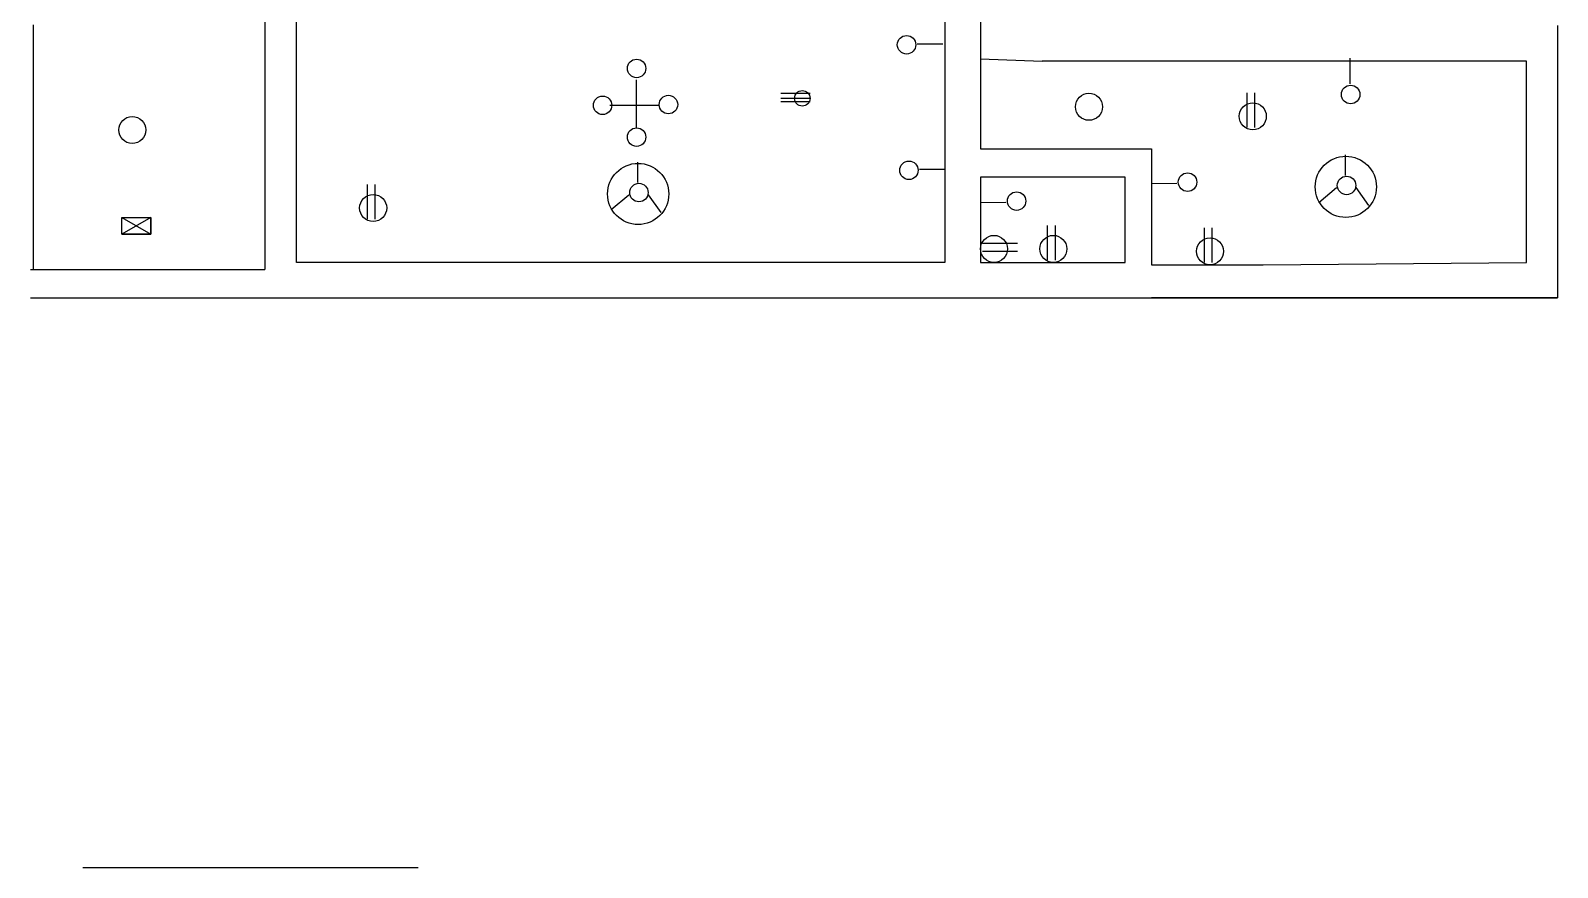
# Model space of a CAD drawing. Header units: millimetres. Extents: x -249 to 1069, y -554 to 403.
# Drawn here: x -249 to 447, y -554 to -172 of the extents above; entities that cross this region are included whole.
import ezdxf

# ---------------------------------------------------------------- set-up
doc = ezdxf.new("R2010")
doc.units = ezdxf.units.MM

msp = doc.modelspace()

# ---------------------------------------------------------------- linework, layer by layer
for p, q in [((183.8, -104.02), (183.8, -185.03)), ((-128.16, -277.92), (-128.16, -118.06)), ((167.55, -118.06), (167.55, -277.92)), ((-142.58, -165.34), (-142.58, -186.69)), ((-248.22, -169.61), (-248.22, -200.92)), ((183.8, -169.91), (183.8, -185.03)), ((447.02, -169.91), (447.02, -294.13)), ((166.62, -178.32), (154.96, -178.32)), ((-142.58, -186.69), (-142.58, -222.26)), ((183.8, -185.03), (211.96, -186.11)), ((183.8, -185.03), (183.8, -200.15)), ((432.94, -186.11), (211.96, -186.11)), ((211.96, -186.11), (211.96, -186.11)), ((352.34, -184.82), (352.34, -196.48)), ((432.94, -277.92), (432.94, -186.11)), ((26.7, -194.66), (26.7, -216.75)), ((-248.22, -200.92), (-248.22, -200.92)), ((-248.22, -200.92), (-248.22, -281.16)), ((106.09, -200.81), (92.81, -200.81)), ((106.09, -200.81), (92.81, -200.81)), ((183.8, -200.15), (183.8, -200.15)), ((183.8, -200.15), (183.8, -226.08)), ((305.44, -216.43), (305.44, -200.56)), ((309.01, -216.43), (309.01, -200.56)), ((14.83, -206.2), (37.26, -206.2)), ((106.09, -203.09), (92.81, -203.09)), ((106.09, -204.71), (92.81, -204.71)), ((106.09, -204.71), (92.81, -204.71)), ((-142.58, -222.26), (-142.58, -222.26)), ((-142.58, -222.26), (-142.58, -281.16)), ((183.8, -226.08), (261.79, -226.08)), ((261.79, -226.08), (261.79, -245.52)), ((350.17, -228.89), (350.17, -238.29)), ((27.38, -232.14), (27.38, -241.53)), ((167.7, -235.57), (156.04, -235.57)), ((-95.8, -258.25), (-95.8, -242.38)), ((-92.22, -258.25), (-92.22, -242.38)), ((249.87, -239.04), (183.8, -239.04)), ((183.8, -239.04), (183.8, -254.16)), ((249.87, -277.92), (249.87, -239.04)), ((261.79, -241.95), (273.45, -241.72)), ((15.36, -253.84), (23.48, -247.04)), ((32.25, -247.04), (38.1, -255.13)), ((183.8, -250.59), (195.46, -250.36)), ((261.79, -245.52), (261.79, -279)), ((338.15, -250.6), (346.28, -243.8)), ((355.05, -243.8), (360.89, -251.89)), ((-207.82, -257.37), (-194.62, -264.95)), ((-194.62, -257.37), (-207.82, -264.95)), ((-207.82, -257.37), (-194.62, -257.37)), ((-194.62, -264.95), (-194.62, -257.37)), ((183.8, -254.16), (183.8, -277.92)), ((214.45, -276.92), (214.45, -261.04)), ((218.03, -276.92), (218.03, -261.04)), ((285.94, -278), (285.94, -262.12)), ((289.52, -278), (289.52, -262.12)), ((-207.82, -264.95), (-194.62, -264.95)), ((184.81, -269.15), (200.68, -269.15)), ((167.55, -277.92), (-128.16, -277.92)), ((183.8, -277.92), (210.88, -277.92)), ((183.8, -277.92), (183.8, -277.92)), ((184.81, -272.73), (200.68, -272.73)), ((210.88, -277.92), (249.87, -277.92)), ((312.7, -279), (432.94, -277.92)), ((-249.48, -281.16), (-202.12, -281.16)), ((-202.12, -281.16), (-142.58, -281.16)), ((261.79, -279), (282.37, -279)), ((282.37, -279), (312.7, -279)), ((-249.48, -294.13), (447.02, -294.13)), ((447.02, -294.13), (261.79, -294.13)), ((261.79, -294.13), (409.1, -294.13)), ((261.79, -294.13), (261.79, -294.13)), ((261.79, -294.13), (409.1, -294.13)), ((409.1, -294.13), (409.1, -294.13)), ((447.02, -294.13), (447.02, -294.13)), ((-225.63, -553.82), (-72.65, -553.82))]:
    msp.add_line(p, q)
msp.add_lwpolyline([(-207.82, -257.37), (-194.62, -257.37), (-194.62, -264.95), (-207.82, -264.95)], close=True)
for centre, radius in [((150.11, -178.65), 4.22), ((26.97, -189.45), 4.22), ((41.49, -205.93), 4.22), ((102.55, -203.09), 3.55), ((233.3, -206.94), 6.17), ((352.67, -201.33), 4.22), ((11.46, -206.26), 4.22), ((308.04, -211.26), 6.17), ((-203.08, -217.51), 6.17), ((26.97, -220.77), 4.22), ((350.48, -243.45), 13.95), ((27.68, -246.69), 13.95), ((151.19, -235.9), 4.22), ((28.03, -246.05), 4.22), ((278.29, -241.3), 4.22), ((350.82, -242.81), 4.22), ((-93.2, -253.09), 6.17), ((200.3, -249.94), 4.22), ((189.97, -271.75), 6.17), ((217.05, -271.75), 6.17), ((288.54, -272.83), 6.17)]:
    msp.add_circle(centre, radius)

doc.saveas('drawing.dxf')
